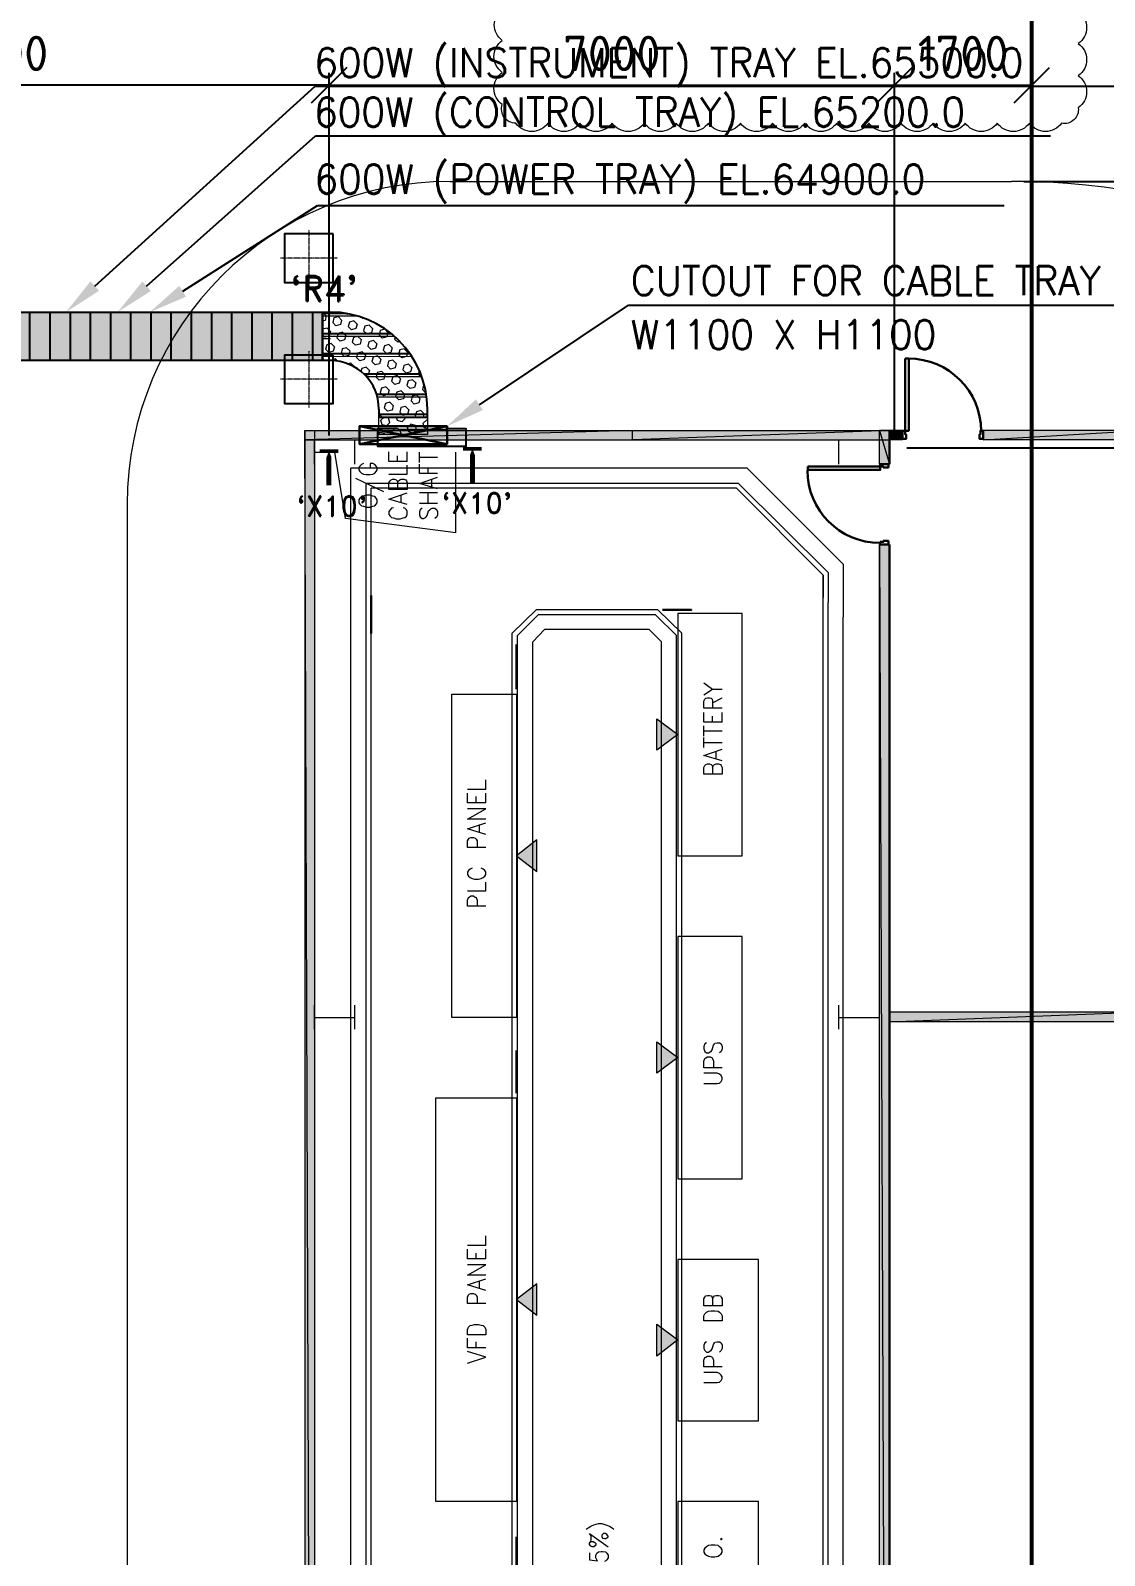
# Model space of a CAD drawing. Header units: inches. Extents: x 8618018 to 8935006, y 2431589 to 2567223.
# Drawn here: x 8711190 to 8724486, y 2495427 to 2514308 of the extents above; entities that cross this region are included whole.
import ezdxf
from ezdxf import colors
from ezdxf.entities.mleader import LeaderData, LeaderLine
from ezdxf.math import Vec2, Vec3

# ---------------------------------------------------------------- set-up
doc = ezdxf.new("R2010")
doc.units = ezdxf.units.IN
doc.header["$MEASUREMENT"] = 0
doc.linetypes.add('CENTER', pattern=[2, 1.25, -0.25, 0.25, -0.25])
doc.layers.get('Defpoints').update_dxf_attribs({"color": 252})
for name, color, linetype in [('a Text far', 252, 'Continuous'), ('CCT', 4, 'Continuous'), ('Civil', 252, 'Continuous'), ('TEXT', 252, 'Continuous')]:
    doc.layers.add(name, color=color, linetype=linetype)
for name, color, linetype, lineweight in [('CL', 252, 'CENTER', 5), ('DIM', 252, 'Continuous', 13), ('ICT', 6, 'Continuous', 13), ('PCT', 2, 'Continuous', 15), ('Rev', 252, 'Continuous', 0)]:
    doc.layers.add(name, color=color, linetype=linetype, lineweight=lineweight)
doc.styles.add('ISOCPEUR', font='isocpeur.ttf')
doc.styles.add('r-30', font='romans.shx')
doc.styles.get("Standard").update_dxf_attribs({"font": 'arial.ttf'})
doc.styles.add('TIT', font='romand.shx')
doc.dimstyles.new('DIM', dxfattribs={"dimscale": 175, "dimtxt": 2.5, "dimasz": 2.5, "dimexe": 0.875, "dimexo": 0.875, "dimgap": 1, "dimtad": 1, "dimdec": 0, "dimzin": 9, "dimdsep": 46, "dimtxsty": 'ISOCPEUR', "dimblk": 'OBLIQUE', "dimcen": 0.09, "dimclrd": 256, "dimclre": 256, "dimclrt": 252, "dimadec": 0, "dimazin": 0, "dimtfac": 1, "dimtdec": 0, "dimtmove": 0, "dimatfit": 3, "dimfxl": 1, "dimtfill": 1, "dimtolj": 1, "dimtzin": 0, "dimarcsym": 0})
pattern_1 = [(360, (-11109238.46, -42288631.46), (2e-14, 250), [])]
pattern_2 = [(270, (-36088316.95, 22335793.58), (250, -2e-15), [])]

# ---------------------------------------------------------------- blocks, each defined once
blk = doc.blocks.new('cct 600 el eq')
at = {"layer": 'CCT'}
h = blk.add_hatch(dxfattribs=at)
h.set_pattern_fill('ANSI31', color=256, scale=2000, angle=-45, style=0)
h.set_pattern_definition([(360, (-28565717.49, -47305442.95), (1e-13, 250), [])])
h.paths.add_polyline_path([(-600, 100), (-600, 0), (0, 0), (0, 100, 0.414214), (-1200, 1300), (-1300, 1300), (-1300, 700), (-1200, 700, -0.414214)])
for p, q in [((-1300, 700), (-1300, 1300)), ((-1300, 1300), (-1200, 1300)), ((-1200, 700), (-1300, 700))]:
    blk.add_line(p, q, dxfattribs=at)
blk.add_lwpolyline([(-600, 100), (-600, 0), (0, 0), (0, 100)], dxfattribs=at)
for radius in [1200, 600]:
    blk.add_arc((-1200, 100), radius, 0, 90, dxfattribs=at)
blk = doc.blocks.new('elb 90')
at = {"layer": 'PCT'}
h = blk.add_hatch(dxfattribs=at)
h.set_pattern_fill('ANSI31', color=256, scale=2000, angle=-45, style=0)
h.set_pattern_definition([(360, (-19844367.1, -44799769.46), (1e-13, 250), [])])
h.paths.add_polyline_path([(100, 600), (0, 600), (0, 0), (100, 0, 0.414214), (1300, 1200), (1300, 1300), (700, 1300), (700, 1200, -0.414214)])
for p, q in [((100, 600), (0, 600)), ((0, 600), (0, 0)), ((0, 0), (100, 0))]:
    blk.add_line(p, q, dxfattribs=at)
blk.add_lwpolyline([(700, 1200), (700, 1300), (1300, 1300), (1300, 1200)], dxfattribs=at)
for radius in [600, 1200]:
    blk.add_arc((100, 1200), radius, 270, 0, dxfattribs=at)
blk = doc.blocks.new('_Oblique')
at = {"color": 0, "linetype": 'ByBlock', "lineweight": -2}
blk.add_line((-0.5, -0.5), (0.5, 0.5), dxfattribs=at)
blk = doc.blocks.new('*D227')
at = {"layer": 'Defpoints', "color": 0, "transparency": 16777216}
for p in [(95505, 42290), (93805, 37800), (95505, 37800)]:
    blk.add_point(p, dxfattribs=at)
at = {"layer": 'DIM', "lineweight": -2, "transparency": 16777216}
for p, q in [((93805, 37953), (93805, 42443)), ((95505, 37953), (95505, 42443)), ((93805, 42290), (95505, 42290))]:
    blk.add_line(p, q, dxfattribs=at)
at = {"layer": 'DIM', "lineweight": -2, "transparency": 16777216, "xscale": 437.5, "yscale": 437.5, "zscale": 437.5, "rotation": 180}
blk.add_blockref('_Oblique', (93805, 42290), dxfattribs=at)
at = {"layer": 'DIM', "lineweight": -2, "transparency": 16777216, "xscale": 437.5, "yscale": 437.5, "zscale": 437.5}
blk.add_blockref('_Oblique', (95505, 42290), dxfattribs=at)
at = {"layer": 'DIM', "color": 252, "transparency": 16777216, "insert": (94655, 42684), "char_height": 437.5, "attachment_point": 5, "style": 'ISOCPEUR', "bg_fill": 3, "box_fill_scale": 1.1, "bg_fill_color": 256, "bg_fill_true_color": 13158600, "bg_fill_transparency": 0}
blk.add_mtext('\\A1;1700', dxfattribs=at)
blk = doc.blocks.new('*D228')
at = {"layer": 'Defpoints', "color": 0, "transparency": 16777216}
for p in [(93805, 37800), (98358, 37800), (93805, 3800)]:
    blk.add_point(p, dxfattribs=at)
at = {"layer": 'DIM', "lineweight": -2, "transparency": 16777216}
for p, q in [((93958, 37800), (98511, 37800)), ((98358, 3800), (98358, 37800)), ((93958, 3800), (98511, 3800))]:
    blk.add_line(p, q, dxfattribs=at)
at = {"layer": 'DIM', "lineweight": -2, "transparency": 16777216, "xscale": 437.5, "yscale": 437.5, "zscale": 437.5}
for p, rotation in [((98358, 37800), 90), ((98358, 3800), 270)]:
    blk.add_blockref('_Oblique', p, dxfattribs=dict(at, rotation=rotation))
at = {"layer": 'DIM', "color": 252, "transparency": 16777216, "insert": (97964, 20800), "char_height": 437.5, "attachment_point": 5, "rotation": 90, "style": 'ISOCPEUR', "bg_fill": 3, "box_fill_scale": 1.1, "bg_fill_color": 256, "bg_fill_true_color": 13158600, "bg_fill_transparency": 0}
blk.add_mtext('\\A1;34000', dxfattribs=at)
blk = doc.blocks.new('*D269')
at = {"layer": 'Defpoints', "color": 0, "transparency": 16777216}
for p in [(95255, 41100), (98358, 41100), (93805, 37800)]:
    blk.add_point(p, dxfattribs=at)
at = {"layer": 'DIM', "lineweight": -2, "transparency": 16777216}
for p, q in [((95408, 41100), (98511, 41100)), ((98358, 37800), (98358, 41100)), ((93958, 37800), (98511, 37800))]:
    blk.add_line(p, q, dxfattribs=at)
at = {"layer": 'DIM', "lineweight": -2, "transparency": 16777216, "xscale": 437.5, "yscale": 437.5, "zscale": 437.5}
for p, rotation in [((98358, 41100), 90), ((98358, 37800), 270)]:
    blk.add_blockref('_Oblique', p, dxfattribs=dict(at, rotation=rotation))
at = {"layer": 'DIM', "color": 252, "transparency": 16777216, "insert": (97964, 39450), "char_height": 437.5, "attachment_point": 5, "rotation": 90, "style": 'ISOCPEUR', "bg_fill": 3, "box_fill_scale": 1.1, "bg_fill_color": 256, "bg_fill_true_color": 13158600, "bg_fill_transparency": 0}
blk.add_mtext('\\A1;3300', dxfattribs=at)
blk = doc.blocks.new('*D229')
at = {"layer": 'Defpoints', "color": 0, "transparency": 16777216}
for p in [(93805, 42290), (86805, 37800), (93805, 37800)]:
    blk.add_point(p, dxfattribs=at)
at = {"layer": 'DIM', "lineweight": -2, "transparency": 16777216}
for p, q in [((86805, 37953), (86805, 42443)), ((93805, 37953), (93805, 42443)), ((86805, 42290), (93805, 42290))]:
    blk.add_line(p, q, dxfattribs=at)
at = {"layer": 'DIM', "lineweight": -2, "transparency": 16777216, "xscale": 437.5, "yscale": 437.5, "zscale": 437.5, "rotation": 180}
blk.add_blockref('_Oblique', (86805, 42290), dxfattribs=at)
at = {"layer": 'DIM', "lineweight": -2, "transparency": 16777216, "xscale": 437.5, "yscale": 437.5, "zscale": 437.5}
blk.add_blockref('_Oblique', (93805, 42290), dxfattribs=at)
at = {"layer": 'DIM', "color": 252, "transparency": 16777216, "insert": (90305, 42684), "char_height": 437.5, "attachment_point": 5, "style": 'ISOCPEUR', "bg_fill": 3, "box_fill_scale": 1.1, "bg_fill_color": 256, "bg_fill_true_color": 13158600, "bg_fill_transparency": 0}
blk.add_mtext('\\A1;7000', dxfattribs=at)
blk = doc.blocks.new('A$Cdbfdfbd1')
at = {"layer": 'Civil'}
blk.add_lwpolyline([(-300, 300), (300, 300), (300, -300), (-300, -300)], close=True, dxfattribs=at)
at = {"layer": 'CL', "ltscale": 0.25}
for p, q in [((0, 350), (0, -350)), ((-350, 0), (350, 0))]:
    blk.add_line(p, q, dxfattribs=at)
blk = doc.blocks.new('*D271')
at = {"layer": 'Defpoints', "color": 0, "transparency": 16777216}
for p in [(96025, 45100), (98358, 45100), (95255, 41100)]:
    blk.add_point(p, dxfattribs=at)
at = {"layer": 'DIM', "lineweight": -2, "transparency": 16777216}
for p, q in [((96178, 45100), (98511, 45100)), ((98358, 41100), (98358, 45100)), ((95408, 41100), (98511, 41100))]:
    blk.add_line(p, q, dxfattribs=at)
at = {"layer": 'DIM', "lineweight": -2, "transparency": 16777216, "xscale": 437.5, "yscale": 437.5, "zscale": 437.5}
for p, rotation in [((98358, 45100), 90), ((98358, 41100), 270)]:
    blk.add_blockref('_Oblique', p, dxfattribs=dict(at, rotation=rotation))
at = {"layer": 'DIM', "color": 252, "transparency": 16777216, "insert": (97964, 43100), "char_height": 437.5, "attachment_point": 5, "rotation": 90, "style": 'ISOCPEUR', "bg_fill": 3, "box_fill_scale": 1.1, "bg_fill_color": 256, "bg_fill_true_color": 13158600, "bg_fill_transparency": 0}
blk.add_mtext('\\A1;4000', dxfattribs=at)
blk = doc.blocks.new('*D281')
at = {"layer": 'Defpoints', "color": 0, "transparency": 16777216}
for p in [(78705, 42290), (78705, 40450), (86805, 37800)]:
    blk.add_point(p, dxfattribs=at)
at = {"layer": 'DIM', "lineweight": -2, "transparency": 16777216}
for p, q in [((78705, 40603), (78705, 42443)), ((86805, 37953), (86805, 42443)), ((86805, 42290), (78705, 42290))]:
    blk.add_line(p, q, dxfattribs=at)
at = {"layer": 'DIM', "lineweight": -2, "transparency": 16777216, "xscale": 437.5, "yscale": 437.5, "zscale": 437.5, "rotation": 180}
blk.add_blockref('_Oblique', (78705, 42290), dxfattribs=at)
at = {"layer": 'DIM', "lineweight": -2, "transparency": 16777216, "xscale": 437.5, "yscale": 437.5, "zscale": 437.5}
blk.add_blockref('_Oblique', (86805, 42290), dxfattribs=at)
at = {"layer": 'DIM', "color": 252, "transparency": 16777216, "insert": (82755, 42684), "char_height": 437.5, "attachment_point": 5, "style": 'ISOCPEUR', "bg_fill": 3, "box_fill_scale": 1.1, "bg_fill_color": 256, "bg_fill_true_color": 13158600, "bg_fill_transparency": 0}
blk.add_mtext('\\A1;8100', dxfattribs=at)
blk = doc.blocks.new('mcc room')
h = blk.add_hatch(color=252)
h.paths.add_polyline_path([(-3616, 1355), (-3495, 1355), (-3616, 35872)])
h.paths.add_polyline_path([(-3495, 1355), (-3616, 35872), (-3495, 35872)])
h = blk.add_hatch(color=252)
h.paths.add_polyline_path([(3621, 35754), (3621, 35872), (440, 35754)])
h.paths.add_polyline_path([(3621, 35872), (440, 35754), (440, 35872)])
h.paths.add_polyline_path([(440, 35754), (440, 35872), (-3616, 35754)])
h.paths.add_polyline_path([(440, 35872), (-3616, 35754), (-3616, 35872)])
h = blk.add_hatch(color=252)
h.paths.add_polyline_path([(3621, 35872), (3500, 35872), (3621, 35455)])
h.paths.add_polyline_path([(3500, 35872), (3621, 35455), (3500, 35455)])
h = blk.add_hatch(color=252)
h.paths.add_polyline_path([(3614, 35872), (3614, 35754), (3784, 35872)])
h.paths.add_polyline_path([(3614, 35754), (3784, 35872), (3784, 35754)])
h = blk.add_hatch(color=252)
h.paths.add_polyline_path([(3614, 28669), (3614, 28549), (6686, 28669)])
h.paths.add_polyline_path([(3614, 28549), (6686, 28669), (6807, 28549)])
h.paths.add_polyline_path([(6686, 28669), (6807, 28549), (6686, 35872)])
h.paths.add_polyline_path([(6807, 28549), (6686, 35872), (6807, 35872)])
h = blk.add_hatch(color=252)
h.paths.add_polyline_path([(4782, 35872), (4782, 35754), (6743, 35872)])
h.paths.add_polyline_path([(4782, 35754), (6743, 35872), (6743, 35754)])
h = blk.add_hatch(color=252)
h.paths.add_polyline_path([(3621, 34460), (3500, 34460), (3621, 2750)])
h.paths.add_polyline_path([(3500, 34460), (3621, 2750), (3500, 2750)])
for points in [[(1002, 32107), (743, 31912), (743, 32301)], [(-997, 30606), (-745, 30409), (-745, 30801)], [(1002, 28108), (743, 27913), (743, 28302)], [(-997, 25111), (-745, 24917), (-745, 25306)], [(1002, 24614), (743, 24412), (743, 24808)]]:
    blk.add_hatch(color=252).paths.add_polyline_path(points)
at = {"color": 252, "linetype": 'Continuous', "lineweight": 30}
for points in [[(3816, 35867), (3816, 36761), (3816, 36761)], [(3816, 35867), (3860, 35867), (3860, 36761), (3816, 36761)], [(-1854, 35924), (-2941, 35702), (-2941, 35924), (-1854, 35924), (-1854, 35702), (-2941, 35702)], [(-2941, 35924), (-1854, 35702), (-1854, 35702)], [(3621, 35455), (3621, 35815), (3621, 35815)], [(3508, 35426), (2611, 35426), (2611, 35426)], [(3508, 35426), (3508, 35382), (2611, 35382), (2611, 35426)], [(3621, 2750), (3621, 34460), (3621, 34460)], [(-2795, 33356), (-2795, 33829), (-2795, 33829)], [(814, 33652), (1172, 33652), (1172, 33652)], [(-997, 32669), (-997, 33223), (-997, 33223)], [(-997, 27667), (-997, 28196), (-997, 28196)], [(-997, 21674), (-997, 22172), (-997, 22172)]]:
    blk.add_lwpolyline(points, dxfattribs=at)
at = {"color": 252, "linetype": 'Continuous', "lineweight": -2}
for points in [[(-3616, 1355), (-3495, 1355), (-3616, 35872)], [(-3495, 1355), (-3616, 35872), (-3495, 35872)], [(440, 35754), (440, 35872), (-3616, 35754)], [(440, 35872), (-3616, 35754), (-3616, 35872)], [(3621, 35754), (3621, 35872), (440, 35754)], [(3621, 35872), (440, 35754), (440, 35872)], [(3621, 35872), (3500, 35872), (3621, 35455)], [(3500, 35872), (3621, 35455), (3500, 35455)], [(3614, 35872), (3614, 35754), (3784, 35872)], [(3614, 35754), (3784, 35872), (3784, 35754)], [(4782, 35872), (4782, 35754), (6743, 35872)], [(4782, 35754), (6743, 35872), (6743, 35754)], [(3621, 34460), (3500, 34460), (3621, 2750)], [(3500, 34460), (3621, 2750), (3500, 2750)], [(1002, 32107), (743, 31912), (743, 32301)], [(-997, 30606), (-745, 30409), (-745, 30801)], [(3614, 28669), (3614, 28549), (6686, 28669)], [(3614, 28549), (6686, 28669), (6807, 28549)], [(1002, 28108), (743, 27913), (743, 28302)], [(-997, 25111), (-745, 24917), (-745, 25306)], [(1002, 24614), (743, 24412), (743, 24808)]]:
    blk.add_lwpolyline(points, close=True, dxfattribs=at)
at = {"color": 252, "linetype": 'Continuous', "lineweight": 20}
for points in [[(-3495, 35455), (-3495, 35754), (-3495, 35754)], [(-2998, 35455), (-2998, 35754), (-2998, 35754)], [(2995, 35455), (2995, 35754), (2995, 35754)], [(3500, 35455), (3500, 35754), (3500, 35754)], [(-3495, 35601), (-3244, 35601)], [(-2347, 35487), (-2574, 35487), (-2574, 35608)], [(-2468, 35487), (-2468, 35556), (-2468, 35556)], [(-2347, 35487), (-2347, 35608), (-2347, 35608)], [(-2197, 35475), (-2197, 35601), (-2197, 35601)], [(-2197, 35539), (-1975, 35539), (-1975, 35539)], [(-2889, 35463), (-2914, 35451), (-2933, 35431), (-2946, 35414), (-2946, 35382), (-2933, 35362), (-2914, 35342), (-2889, 35330), (-2857, 35325), (-2808, 35325), (-2776, 35330), (-2751, 35342), (-2731, 35362), (-2719, 35382), (-2719, 35414), (-2731, 35431), (-2751, 35451), (-2776, 35463), (-2808, 35463), (-2808, 35414)], [(-2574, 35330), (-2347, 35330), (-2347, 35443)], [(-1975, 35337), (-2197, 35337), (-2197, 35455)], [(-2088, 35337), (-2088, 35414), (-2088, 35414)], [(-2990, 35280), (-2643, 35115), (-2643, 35115)], [(-2468, 35224), (-2455, 35248), (-2441, 35261), (-2423, 35268), (-2391, 35268), (-2367, 35261), (-2359, 35248), (-2347, 35224), (-2347, 35140), (-2574, 35140), (-2574, 35224), (-2561, 35248), (-2549, 35261), (-2529, 35268), (-2505, 35268), (-2485, 35261), (-2473, 35248), (-2468, 35224), (-2468, 35140)], [(-1975, 35147), (-2197, 35216), (-1975, 35293)], [(-2044, 35172), (-2044, 35268), (-2044, 35268)], [(-2347, 34953), (-2574, 35022), (-2347, 35098)], [(-2423, 34977), (-2423, 35071), (-2423, 35071)], [(-2197, 35103), (-1975, 35103), (-1975, 35103)], [(-2197, 34970), (-1975, 34970), (-1975, 34970)], [(-2088, 34970), (-2088, 35103), (-2088, 35103)], [(-2517, 34913), (-2542, 34908), (-2561, 34889), (-2574, 34869), (-2574, 34832), (-2561, 34812), (-2542, 34795), (-2517, 34788), (-2485, 34775), (-2436, 34775), (-2399, 34788), (-2379, 34795), (-2359, 34812), (-2347, 34832), (-2347, 34869), (-2359, 34889), (-2379, 34908), (-2399, 34913)], [(-2165, 34908), (-2189, 34889), (-2197, 34864), (-2197, 34825), (-2189, 34800), (-2165, 34783), (-2145, 34783), (-2120, 34795), (-2113, 34800), (-2101, 34820), (-2083, 34876), (-2069, 34889), (-2056, 34901), (-2039, 34908), (-2007, 34908), (-1982, 34889), (-1975, 34864), (-1975, 34825), (-1982, 34800), (-2007, 34783)], [(1324, 32745), (1430, 32669), (1430, 32669)], [(1324, 32600), (1430, 32669), (1551, 32669)], [(1551, 32434), (1324, 32434), (1324, 32518), (1337, 32543), (1349, 32555), (1369, 32560), (1393, 32560), (1413, 32555), (1425, 32543), (1430, 32518), (1430, 32434)], [(1430, 32499), (1551, 32560), (1551, 32560)], [(1551, 32260), (1324, 32260), (1324, 32378)], [(1430, 32260), (1430, 32333), (1430, 32333)], [(1551, 32260), (1551, 32378), (1551, 32378)], [(1324, 32087), (1324, 32215), (1324, 32215)], [(1324, 32151), (1551, 32151), (1551, 32151)], [(1324, 31944), (1324, 32070), (1324, 32070)], [(1324, 32006), (1551, 32006), (1551, 32006)], [(1551, 31779), (1324, 31848), (1551, 31924)], [(1430, 31698), (1445, 31722), (1457, 31735), (1475, 31742), (1507, 31742), (1531, 31735), (1539, 31722), (1551, 31698), (1551, 31614), (1324, 31614), (1324, 31698), (1337, 31722), (1349, 31735), (1369, 31742), (1393, 31742), (1413, 31735), (1425, 31722), (1430, 31698), (1430, 31614)], [(1475, 31804), (1475, 31900), (1475, 31900)], [(-1603, 31432), (-1376, 31432), (-1376, 31545)], [(-1376, 31262), (-1603, 31262), (-1603, 31382)], [(-1376, 31262), (-1376, 31382), (-1376, 31382)], [(-1376, 31060), (-1603, 31060), (-1376, 31185), (-1603, 31185)], [(-1494, 31262), (-1494, 31338), (-1494, 31338)], [(-1376, 30870), (-1603, 30941), (-1376, 31015)], [(-1453, 30897), (-1453, 30991), (-1453, 30991)], [(-1376, 30707), (-1603, 30707), (-1603, 30789), (-1591, 30813), (-1583, 30825), (-1559, 30833), (-1526, 30833), (-1509, 30825), (-1494, 30813), (-1482, 30789), (-1482, 30707)], [(-1546, 30453), (-1571, 30441), (-1591, 30424), (-1603, 30404), (-1603, 30372), (-1591, 30352), (-1571, 30335), (-1546, 30323), (-1514, 30315), (-1465, 30315), (-1433, 30323), (-1408, 30335), (-1389, 30352), (-1376, 30372), (-1376, 30404), (-1389, 30424), (-1408, 30441), (-1433, 30453)], [(-1603, 30170), (-1376, 30170), (-1376, 30278)], [(-1376, 29980), (-1603, 29980), (-1603, 30057), (-1591, 30089), (-1583, 30094), (-1559, 30108), (-1526, 30108), (-1509, 30094), (-1494, 30089), (-1482, 30057), (-1482, 29980)], [(-3495, 28460), (-3495, 28758), (-3495, 28758)], [(-2998, 28460), (-2998, 28758), (-2998, 28758)], [(2995, 28460), (2995, 28758), (2995, 28758)], [(3500, 28460), (3500, 28758), (3500, 28758)], [(-3495, 28605), (-2998, 28605), (-2998, 28605)], [(2995, 28605), (3500, 28605), (3500, 28605)], [(1356, 28290), (1337, 28278), (1324, 28246), (1324, 28216), (1337, 28184), (1356, 28164), (1381, 28164), (1401, 28177), (1413, 28184), (1425, 28201), (1445, 28260), (1457, 28278), (1462, 28285), (1487, 28290), (1519, 28290), (1539, 28278), (1551, 28246), (1551, 28216), (1539, 28184), (1519, 28164)], [(1551, 27982), (1324, 27982), (1324, 28063), (1337, 28095), (1349, 28103), (1369, 28115), (1401, 28115), (1425, 28103), (1430, 28095), (1445, 28063), (1445, 27982)], [(1324, 27787), (1487, 27787), (1519, 27792), (1539, 27812), (1551, 27837), (1551, 27856), (1539, 27886), (1519, 27901), (1487, 27913), (1324, 27913)], [(-1603, 25786), (-1376, 25786), (-1376, 25900)], [(-1376, 25616), (-1603, 25616), (-1603, 25737)], [(-1494, 25616), (-1494, 25685), (-1494, 25685)], [(-1376, 25616), (-1376, 25737), (-1376, 25737)], [(-1376, 25414), (-1603, 25414), (-1376, 25540), (-1603, 25540)], [(-1376, 25225), (-1603, 25294), (-1376, 25370)], [(-1453, 25249), (-1453, 25345), (-1453, 25345)], [(-1376, 25062), (-1603, 25062), (-1603, 25143), (-1591, 25168), (-1583, 25180), (-1559, 25188), (-1526, 25188), (-1509, 25180), (-1494, 25168), (-1482, 25143), (-1482, 25062)], [(1430, 25119), (1445, 25143), (1457, 25156), (1475, 25163), (1507, 25163), (1531, 25156), (1539, 25143), (1551, 25119), (1551, 25035), (1324, 25035), (1324, 25119), (1337, 25143), (1349, 25156), (1369, 25163), (1393, 25163), (1413, 25156), (1425, 25143), (1430, 25119), (1430, 25035)], [(-1376, 24513), (-1603, 24513), (-1603, 24633)], [(-1494, 24513), (-1494, 24589), (-1494, 24589)], [(1356, 24589), (1337, 24574), (1324, 24545), (1324, 24505), (1337, 24480), (1356, 24461), (1381, 24461), (1401, 24476), (1413, 24480), (1425, 24500), (1445, 24557), (1457, 24574), (1462, 24582), (1487, 24589), (1519, 24589), (1539, 24574), (1551, 24545), (1551, 24505), (1539, 24480), (1519, 24461)], [(-1603, 24323), (-1376, 24399), (-1603, 24468)], [(1551, 24278), (1324, 24278), (1324, 24360), (1337, 24392), (1349, 24399), (1369, 24412), (1401, 24412), (1425, 24399), (1430, 24392), (1445, 24360), (1445, 24278)], [(1324, 24084), (1487, 24084), (1519, 24089), (1539, 24108), (1551, 24133), (1551, 24153), (1539, 24177), (1519, 24197), (1487, 24209), (1324, 24209)], [(-132, 22268), (-107, 22285), (-75, 22305), (-38, 22324), (18, 22337), (63, 22337), (112, 22324), (156, 22305), (189, 22285), (208, 22268)], [(-90, 22095), (-70, 22115), (-46, 22115), (-26, 22103), (-14, 22090), (-14, 22071), (-38, 22051), (-58, 22051), (-75, 22058), (-90, 22078), (-90, 22095), (-75, 22115), (-70, 22140), (-70, 22172), (-75, 22196), (-90, 22216), (139, 22051)], [(-90, 21977), (-90, 21888), (6, 21876), (-1, 21888), (-14, 21913), (-14, 21945), (-1, 21970), (18, 21989), (51, 21994), (68, 21994), (107, 21989), (124, 21970), (139, 21945), (139, 21913), (124, 21888), (112, 21876), (95, 21869)]]:
    blk.add_lwpolyline(points, dxfattribs=at)
at = {"color": 252, "linetype": 'Continuous', "lineweight": 30}
for points in [[(3784, 35867), (3816, 35867), (3816, 35823), (3828, 35823), (3828, 35766), (3784, 35766)], [(4782, 35867), (4749, 35867), (4749, 35823), (4737, 35823), (4737, 35766), (4782, 35766)], [(3508, 35455), (3508, 35426), (3545, 35426), (3545, 35414), (3609, 35414), (3609, 35455)], [(3508, 34460), (3508, 34492), (3545, 34492), (3545, 34504), (3609, 34504), (3609, 34460)]]:
    blk.add_lwpolyline(points, close=True, dxfattribs=at)
at = {"color": 252, "linetype": 'Continuous', "lineweight": 5}
blk.add_lwpolyline([(-3256, 35601), (-3244, 35601)], dxfattribs=at)
at = {"color": 252, "linetype": 'Continuous', "lineweight": 15}
for points in [[(-1748, 34605), (-3111, 34783), (-3244, 35601)], [(-1748, 34605), (-1748, 35601), (-1748, 35601)]]:
    blk.add_lwpolyline(points, dxfattribs=at)
at = {"color": 252, "linetype": 'Continuous', "lineweight": 20}
for points in [[(-2998, 35601), (-2998, 35601)], [(-2946, 34977), (-2933, 34958), (-2914, 34940), (-2889, 34933), (-2857, 34921), (-2808, 34921), (-2776, 34933), (-2751, 34940), (-2731, 34958), (-2719, 34977), (-2719, 35014), (-2731, 35034), (-2751, 35054), (-2776, 35059), (-2808, 35071), (-2857, 35071), (-2889, 35059), (-2914, 35054), (-2933, 35034), (-2946, 35014)], [(1798, 30606), (1798, 33607), (1002, 33607), (1002, 30606)], [(-1798, 28605), (-1798, 32605), (-997, 32605), (-997, 28605)], [(1798, 26607), (1798, 29608), (1002, 29608), (1002, 26607)], [(-1995, 22613), (-1995, 27610), (-997, 27610), (-997, 22613)], [(2000, 23611), (2000, 25609), (1002, 25609), (1002, 23611)], [(1551, 24848), (1324, 24848), (1324, 24909), (1337, 24934), (1356, 24954), (1381, 24966), (1413, 24973), (1462, 24973), (1502, 24966), (1519, 24954), (1539, 24934), (1551, 24909)], [(-1376, 24675), (-1603, 24675), (-1603, 24739), (-1591, 24771), (-1571, 24791), (-1546, 24796), (-1514, 24803), (-1465, 24803), (-1433, 24796), (-1408, 24791), (-1389, 24771), (-1376, 24739)], [(2000, 18614), (2000, 22613), (1002, 22613), (1002, 18614)], [(63, 22179), (68, 22159), (95, 22152), (112, 22152), (139, 22172), (139, 22184), (124, 22204), (107, 22216), (83, 22216), (63, 22196)], [(1531, 22147), (1539, 22135), (1551, 22147), (1539, 22152)], [(1324, 21982), (1337, 21965), (1356, 21945), (1381, 21933), (1413, 21925), (1462, 21925), (1502, 21933), (1519, 21945), (1539, 21965), (1551, 21982), (1551, 22014), (1539, 22034), (1519, 22051), (1502, 22066), (1462, 22071), (1413, 22071), (1381, 22066), (1356, 22051), (1337, 22034), (1324, 22014)]]:
    blk.add_lwpolyline(points, close=True, dxfattribs=at)
at = {"color": 252, "linetype": 'Continuous', "lineweight": -2}
for points in [[(-3047, 3671), (-3047, 35406), (-3047, 35406)], [(1859, 35406), (-3047, 35406), (-3047, 35406)], [(3047, 34214), (1859, 35406), (1859, 35406)], [(-2857, 3487), (-2857, 35216), (-2857, 35216)], [(1753, 35216), (-2857, 35216), (-2857, 35216)], [(-2795, 3425), (-2795, 35155), (-2795, 35155)], [(1729, 35155), (-2795, 35155), (-2795, 35155)], [(2800, 34080), (1729, 35155), (1729, 35155)], [(2864, 34113), (1753, 35216), (1753, 35216)], [(3047, 34214), (3047, 33558), (3047, 33558)], [(2800, 3142), (2800, 34080), (2800, 34080)], [(2800, 34080), (2800, 33805), (2800, 33805)], [(2864, 34113), (2864, 33740), (2864, 33740)], [(-1048, 33363), (-750, 33652), (-750, 33652)], [(755, 33652), (-750, 33652), (-750, 33652)], [(1053, 33363), (755, 33652), (755, 33652)], [(2864, 3487), (2864, 33740), (2864, 33740)], [(-984, 33331), (-726, 33590), (-726, 33590)], [(726, 33590), (-726, 33590), (-726, 33590)], [(984, 33331), (726, 33590), (726, 33590)], [(3047, 3671), (3047, 33558), (3047, 33558)], [(-1048, 13013), (-1048, 33363), (-1048, 33363)], [(-984, 13037), (-984, 33331), (-984, 33331)], [(649, 33405), (-649, 33405), (-795, 33255)], [(-795, 13114), (-795, 33255), (-795, 33255)], [(800, 33255), (649, 33405), (649, 33405)], [(800, 13114), (800, 33255), (800, 33255)], [(984, 13037), (984, 33331), (984, 33331)], [(1053, 13013), (1053, 33363), (1053, 33363)]]:
    blk.add_lwpolyline(points, dxfattribs=at)
at = {"color": 252, "linetype": 'Continuous', "lineweight": 15}
for points in [[(1002, 32107), (743, 31912), (743, 32301)], [(-997, 30606), (-745, 30409), (-745, 30801)], [(1002, 28108), (743, 27913), (743, 28302)], [(-997, 25111), (-745, 24917), (-745, 25306)], [(1002, 24614), (743, 24412), (743, 24808)]]:
    blk.add_lwpolyline(points, close=True, dxfattribs=at)
at = {"color": 252, "linetype": 'Continuous', "lineweight": 30}
for points in [[(4757, 35864), (4757, 36360), (4353, 36761), (3857, 36761)], [(2606, 35377), (2606, 34881), (3007, 34480), (3503, 34480)]]:
    blk.add_open_spline(points, degree=3, dxfattribs=at)
blk = doc.blocks.new('ict 600 el eq')
at = {"layer": 'ICT'}
h = blk.add_hatch(dxfattribs=at)
h.set_pattern_fill('HEX', color=256, scale=18, angle=-45, style=0)
h.set_pattern_definition([(315, (-2511371.01, 8491853.22), (69.9941694, 69.9941694), [57.15, -114.3]), (75, (-2511371.01, 8491853.22), (-95.6138135, 25.6196441), [57.15, -114.3]), (15, (-2511330.6, 8491812.8), (-25.6196441, 95.6138135), [57.15, -114.3])])
h.paths.add_polyline_path([(-100, 600), (0, 600), (0, 0), (-100, 0, -0.414214), (-1300, 1200), (-1300, 1300), (-700, 1300), (-700, 1200, 0.414214)])
for p, q in [((-100, 600), (0, 600)), ((0, 600), (0, 0)), ((0, 0), (-100, 0))]:
    blk.add_line(p, q, dxfattribs=at)
for points in [[(-700, 1300), (-700, 1300), (-1300, 1300), (-1300, 1300)], [(-700, 1200), (-700, 1300), (-1300, 1300), (-1300, 1200)]]:
    blk.add_lwpolyline(points, dxfattribs=at)
for radius in [1200, 600]:
    blk.add_arc((-100, 1200), radius, 180, 270, dxfattribs=at)
blk = doc.blocks.new('GA CRM')
at = {"layer": 'DIM'}
for p, q in [((88305, 41100.2), (95255, 41100.2)), ((84305, 37100.2), (84305, 2560))]:
    blk.add_line(p, q, dxfattribs=at)
for centre, radius, start, end in [((88305, 37100.2), 4000, 90, 180), ((95255, 32100.2), 9000, 360, 90)]:
    blk.add_arc(centre, radius, start, end, dxfattribs=at)
dim = blk.add_linear_dim(base=(95505, 42289.8), p1=(93805, 37800), p2=(95505, 37800), dimstyle='DIM', override={"dimtmove": 1}, dxfattribs=at)
dim.commit()
dim.dimension.update_dxf_attribs({"geometry": '*D227', "text_midpoint": (94655, 42683.6)})
dim = blk.add_linear_dim(base=(98357.7, 37800), p1=(93805, 3800), p2=(93805, 37800), angle=90, dimstyle='DIM', dxfattribs=at)
dim.commit()
dim.dimension.update_dxf_attribs({"geometry": '*D228', "text_midpoint": (97964, 20800)})
dim = blk.add_linear_dim(base=(98357.7, 41100.2), p1=(93805, 37800), p2=(95255, 41100.2), angle=90, dimstyle='DIM', dxfattribs=at)
dim.commit()
dim.dimension.update_dxf_attribs({"geometry": '*D269', "text_midpoint": (97964, 39450.1)})
dim = blk.add_linear_dim(base=(93805, 42289.8), p1=(86805, 37800), p2=(93805, 37800), dimstyle='DIM', override={"dimtmove": 1}, dxfattribs=at)
dim.commit()
dim.dimension.update_dxf_attribs({"geometry": '*D229', "text_midpoint": (90305, 42683.6)})
at = {"const_width": 50}
blk.add_lwpolyline([(0, 0), (0, 54685), (95505, 54685), (95505, 0), (0, 0)], dxfattribs=at)
at = {"layer": 'Rev', "xscale": -1}
for p in [(86555, 40149.5), (86555, 38649.5)]:
    blk.add_blockref('A$Cdbfdfbd1', p, dxfattribs=at)
at = {"layer": 'DIM'}
dim = blk.add_linear_dim(base=(98357.7, 45100.2), p1=(95255, 41100.2), p2=(96025.1, 45100.2), angle=90, dimstyle='DIM', override={"dimarcsym": 1}, dxfattribs=at)
dim.commit()
dim.dimension.update_dxf_attribs({"geometry": '*D271', "text_midpoint": (97964, 43100.2)})
dim = blk.add_linear_dim(base=(78705, 42289.8), p1=(86805, 37800), p2=(78705, 40449.5), dimstyle='DIM', override={"dimarcsym": 1}, dxfattribs=at)
dim.commit()
dim.dimension.update_dxf_attribs({"geometry": '*D281', "text_midpoint": (82755, 42683.6)})
at = {"layer": 'Rev'}
blk.add_lwpolyline([(96080.4, 43202.9, -0.5205671), (96080.4, 42805.5, -0.5205671), (96080.4, 42408.1, -0.5205671), (96080.4, 42010.6, -0.5205671), (95873.1, 41820.6, -0.5205671), (95475.6, 41820.6, -0.5205671), (95078.2, 41820.6, -0.5205671), (94680.8, 41820.6, -0.5205671), (94283.4, 41820.6, -0.5205671), (93886, 41820.6, -0.5205671), (93488.5, 41820.6, -0.5205671), (93091.1, 41820.6, -0.5205671), (92693.7, 41820.6, -0.5205671), (92296.3, 41820.6, -0.5205671), (91898.8, 41820.6, -0.5205671), (91501.4, 41820.6, -0.5205671), (91104, 41820.6, -0.5205671), (90706.6, 41820.6, -0.5205671), (90309.1, 41820.6, -0.5205671), (89911.7, 41820.6, -0.5205671), (89514.3, 41820.6, -0.5205671), (89116.9, 41820.6, -0.5205671), (88949.7, 42050.8, -0.5205671), (88949.7, 42448.2, -0.5205671), (88949.7, 42845.7, -0.5205671), (88949.7, 43225.8, -0.5205671)], format="xyb", dxfattribs=at)

msp = doc.modelspace()

# ---------------------------------------------------------------- block references
at = {"color": 252}
msp.add_blockref('GA CRM', (8628081, 2471340), dxfattribs=at)

# ---------------------------------------------------------------- next in the draw order: hatches: boundary and pattern name
at = {"layer": 'CCT'}
h = msp.add_hatch(dxfattribs=at)
h.set_pattern_fill('ANSI31', color=256, scale=2000, angle=225, style=0)
h.set_pattern_definition(pattern_2)
h.paths.add_polyline_path([(8706403.6, 2510821.5), (8706403.6, 2510221.5), (8714802.9, 2510221.5), (8714802.9, 2510821.5)])
h = msp.add_hatch(dxfattribs=at)
h.set_pattern_fill('ANSI31', color=256, scale=2000, angle=315, style=0)
h.set_pattern_definition(pattern_1)
h.paths.add_polyline_path([(8716333.5, 2509593), (8715733.5, 2509593), (8715733.5, 2509158.1), (8716333.5, 2509158.1)])
at = {"layer": 'ICT'}
h = msp.add_hatch(dxfattribs=at)
h.set_pattern_fill('HEX', color=256, scale=18, angle=45, style=0)
h.set_pattern_definition([(45, (213560.39, -2139.5), (-69.9941694, 69.9941694), [57.15, -114.3]), (165, (213560.39, -2139.5), (-25.6196441, -95.6138135), [57.15, -114.3]), (105, (213600.81, -2099.09), (-95.6138135, -25.6196441), [57.15, -114.3])])
h.paths.add_polyline_path([(8706403.6, 2510821.5), (8706403.6, 2510221.5), (8714802.9, 2510221.5), (8714802.9, 2510821.5)])
h = msp.add_hatch(dxfattribs=at)
h.set_pattern_fill('HEX', color=256, scale=18, angle=45, style=0)
h.set_pattern_definition([(45, (214444.39, -100.06), (-69.9941694, 69.9941694), [57.15, -114.3]), (165, (214444.39, -100.06), (-25.6196441, -95.6138135), [57.15, -114.3]), (105, (214484.81, -59.65), (-95.6138135, -25.6196441), [57.15, -114.3])])
h.paths.add_polyline_path([(8716102.9, 2509521.4), (8715502.9, 2509521.4), (8715502.9, 2509304.2), (8716102.9, 2509304.2)])
at = {"layer": 'PCT'}
h = msp.add_hatch(dxfattribs=at)
h.set_pattern_fill('ANSI31', color=256, scale=2000, angle=225, style=0)
h.set_pattern_definition(pattern_2)
h.paths.add_polyline_path([(8706403.6, 2510821.5), (8706403.6, 2510221.5), (8714802.9, 2510221.5), (8714802.9, 2510821.5)])
h = msp.add_hatch(dxfattribs=at)
h.set_pattern_fill('ANSI31', color=256, scale=2000, angle=315, style=0)
h.set_pattern_definition(pattern_1)
h.paths.add_polyline_path([(8716333.5, 2509593), (8715733.5, 2509593), (8715733.5, 2509158.1), (8716333.5, 2509158.1)])

# ---------------------------------------------------------------- next in the draw order: linework, layer by layer
at = {"layer": 'a Text far', "color": 3}
for points in [[(8714885, 2509100.9, 0, 205.1, 0), (8714885, 2508847.5, 61.5, 61.5, 0), (8714885, 2508678.5, 61.5, 61.5, 0)], [(8716660.7, 2509128.4, 0, 205.1, 0), (8716660.7, 2508875, 61.5, 61.5, 0), (8716660.7, 2508706, 61.5, 61.5, 0)]]:
    msp.add_lwpolyline(points, format="xyseb", dxfattribs=at)
at = {"layer": 'a Text far', "color": 3, "const_width": 46.7}
for points in [[(8714768.4, 2509100.9), (8715001.7, 2509100.9)], [(8716777.4, 2509128.4), (8716544, 2509128.4)]]:
    msp.add_lwpolyline(points, dxfattribs=at)
at = {"layer": 'CCT'}
msp.add_lwpolyline([(8714802.9, 2510221.5), (8706403.6, 2510221.5), (8706403.6, 2510821.5), (8714802.9, 2510821.5)], close=True, dxfattribs=at)
at = {"layer": 'CCT', "elevation": 65211.3}
msp.add_lwpolyline([(8716333.5, 2509379.9), (8716578.4, 2509379.9), (8716578.4, 2509158.1), (8715491.8, 2509158.1), (8715491.8, 2509379.9), (8715733.5, 2509379.9)], dxfattribs=at)
at = {"layer": 'ICT'}
msp.add_line((8714902.9, 2510488.5), (8714802.9, 2510488.5), dxfattribs=at)
for points in [[(8714802.9, 2510221.5), (8706403.6, 2510221.5), (8706403.6, 2510821.5), (8714802.9, 2510821.5)], [(8716102.9, 2509521.4), (8716102.9, 2509304.2), (8715502.9, 2509304.2), (8715502.9, 2509521.4)]]:
    msp.add_lwpolyline(points, close=True, dxfattribs=at)
at = {"layer": 'PCT'}
msp.add_lwpolyline([(8714802.9, 2510221.5), (8706403.6, 2510221.5), (8706403.6, 2510821.5), (8714802.9, 2510821.5)], close=True, dxfattribs=at)
at = {"layer": 'PCT', "elevation": 65211.3}
msp.add_lwpolyline([(8716333.5, 2509379.9), (8716578.4, 2509379.9), (8716578.4, 2509158.1), (8715491.8, 2509158.1), (8715491.8, 2509379.9), (8715733.5, 2509379.9)], dxfattribs=at)

# ---------------------------------------------------------------- next in the draw order: block references
at = {"layer": 'ICT', "color": 2, "rotation": 180}
msp.add_blockref('ict 600 el eq', (8714802.9, 2510821.5), dxfattribs=at)
at = {"layer": 'ICT'}
msp.add_blockref('mcc room', (8718202, 2473484.8), dxfattribs=at)
at = {"layer": 'PCT', "color": 2}
msp.add_blockref('cct 600 el eq', (8716102.9, 2509521.5), dxfattribs=at)
at = {"layer": 'PCT', "xscale": -1, "rotation": 180}
msp.add_blockref('elb 90', (8714802.9, 2510821.5), dxfattribs=at)

# ---------------------------------------------------------------- next in the draw order: texts
at = {"layer": 'CCT', "lineweight": 0, "style": 'r-30', "width": 0.95}
msp.add_text('600W (CONTROL TRAY) EL.65200.0', height=360, dxfattribs=at).set_placement((8714700.3, 2513116.7, 7612.9))
at = {"layer": 'ICT', "color": 6, "lineweight": 0, "style": 'r-30', "width": 0.95}
msp.add_text('600W (INSTRUMENT) TRAY EL.65500.0', height=360, dxfattribs=at).set_placement((8714702.5, 2513730.8, 7612.9))
at = {"layer": 'PCT', "lineweight": 0, "style": 'r-30', "width": 0.95}
for s, p in [('600W (POWER TRAY) EL.64900.0', (8714705.1, 2512287, 7612.9)), ('CUTOUT FOR CABLE TRAY', (8718623.2, 2511031.8, 7612.9)), ('W1100 X H1100', (8718623.2, 2510363.4, 7612.9))]:
    msp.add_text(s, height=360, dxfattribs=at).set_placement(p)
at = {"layer": 'TEXT', "color": 3, "style": 'TIT'}
for s, height, p in [("`R4'", 316.25, (8714402.5, 2510954.6)), ("`X10'", 250, (8714482.4, 2508292.9)), ("`X10'", 250, (8716276.3, 2508333))]:
    msp.add_text(s, height=height, dxfattribs=at).set_placement(p)

# ---------------------------------------------------------------- next in the draw order: leaders
at = {"layer": 'CCT', "lineweight": 0}
ml = msp.add_multileader_mtext('Standard', dxfattribs=at)
ml.set_content('', color=256)
ml.set_leader_properties()
ml.build(insert=Vec2(0, 0))
ml.multileader.update_dxf_attribs({"text_right_attachment_type": 6, "dogleg_length": 1700, "arrow_head_size": 480})
ctx = ml.context
ctx.base_point, ctx.char_height, ctx.arrow_head_size, ctx.landing_gap_size, ctx.plane_origin = Vec3(8717409.3, 2515427.2), 0.432, 480, 0.216, Vec3(8708568.3, 2512429.7)
ctx.right_attachment, ctx.text_align_type = 6, 2
notes = []
notes.append((ctx, [(0, (1, 1, 0), (8708309, 2515427.2), (1, 0), 9100.3, [(0, [(8705413.6, 2513378.3)], 0, [])])]))
ctx.mtext.insert, ctx.mtext.text_direction, ctx.mtext.rotation, ctx.mtext.alignment, ctx.mtext.flow_direction = Vec3(8717409.5, 2515427), Vec3(-1, 0), 3.1415927, 3, 5
ml = msp.add_multileader_mtext('Standard', dxfattribs=at)
ml.set_content('', color=256)
ml.set_leader_properties()
ml.build(insert=Vec2(0, 0))
ml.multileader.update_dxf_attribs({"text_right_attachment_type": 6, "dogleg_length": 1700, "arrow_head_size": 480})
ctx = ml.context
ctx.base_point, ctx.char_height, ctx.arrow_head_size, ctx.landing_gap_size, ctx.plane_origin = Vec3(8723817.8, 2513004.8, 7612.9), 0.432, 480, 0.216, Vec3(8714976.9, 2510007.3, 7612.9)
ctx.right_attachment, ctx.text_align_type = 6, 2
notes.append((ctx, [(0, (1, 1, 0), (8714717.6, 2513004.8, 7612.9), (1, 0), 9100.3, [(0, [(8712269, 2510821.5, 7612.9)], 0, [])])]))
ctx.mtext.insert, ctx.mtext.text_direction, ctx.mtext.rotation, ctx.mtext.alignment, ctx.mtext.flow_direction = Vec3(8723818.1, 2513004.6, 7612.9), Vec3(-1, 0), 3.1415927, 3, 5
at = {"layer": 'ICT', "color": 6, "lineweight": 0}
ml = msp.add_multileader_mtext('Standard', dxfattribs=at)
ml.set_content('', color=6)
ml.set_leader_properties()
ml.build(insert=Vec2(0, 0))
ml.multileader.update_dxf_attribs({"text_right_attachment_type": 6, "dogleg_length": 9591.3, "arrow_head_size": 480})
ctx = ml.context
ctx.base_point, ctx.char_height, ctx.arrow_head_size, ctx.landing_gap_size, ctx.plane_origin = Vec3(8718196.8, 2516040.2), 0.432, 480, 0.216, Vec3(8709302.3, 2512802.6)
ctx.right_attachment, ctx.text_align_type = 6, 2
notes.append((ctx, [(0, (1, 1, 0), (8708306.8, 2516040.2), (1, 0), 9890, [(0, [(8705413.6, 2513992.2)], 0, [])])]))
ctx.mtext.insert, ctx.mtext.text_direction, ctx.mtext.rotation, ctx.mtext.alignment, ctx.mtext.flow_direction = Vec3(8718197, 2516040), Vec3(-1, 0), 3.1415927, 3, 5
ml = msp.add_multileader_mtext('Standard', dxfattribs=at)
ml.set_content('', color=6)
ml.set_leader_properties()
ml.build(insert=Vec2(0, 0))
ml.multileader.update_dxf_attribs({"text_right_attachment_type": 6, "dogleg_length": 9591.3, "arrow_head_size": 480})
ctx = ml.context
ctx.base_point, ctx.char_height, ctx.arrow_head_size, ctx.landing_gap_size, ctx.plane_origin = Vec3(8724605.4, 2513617.8, 7612.9), 0.432, 480, 0.216, Vec3(8715710.9, 2510380.2, 7612.9)
ctx.right_attachment, ctx.text_align_type = 6, 2
notes.append((ctx, [(0, (1, 1, 0), (8714715.4, 2513617.8, 7612.9), (1, 0), 9890, [(0, [(8711629.7, 2510821.5, 7612.9)], 0, [])])]))
ctx.mtext.insert, ctx.mtext.text_direction, ctx.mtext.rotation, ctx.mtext.alignment, ctx.mtext.flow_direction = Vec3(8724605.6, 2513617.6, 7612.9), Vec3(-1, 0), 3.1415927, 3, 5
at = {"layer": 'PCT', "lineweight": 0}
ml = msp.add_multileader_mtext('Standard', dxfattribs=at)
ml.set_content('', color=256)
ml.set_leader_properties()
ml.build(insert=Vec2(0, 0))
ml.multileader.update_dxf_attribs({"text_right_attachment_type": 6, "dogleg_length": 6756.9, "arrow_head_size": 480})
ctx = ml.context
ctx.base_point, ctx.char_height, ctx.arrow_head_size, ctx.landing_gap_size, ctx.plane_origin = Vec3(8716828.8, 2514694.2), 9.6, 480, 4.8, Vec3(8707838.2, 2511917.3)
ctx.right_attachment = 6
notes.append((ctx, [(0, (1, 1, 0), (8708335.7, 2514694.2), (1, 0), 8493.1, [(0, [(8705413.6, 2512800.9)], 0, [])])]))
ctx.mtext.insert, ctx.mtext.text_direction, ctx.mtext.rotation, ctx.mtext.flow_direction = Vec3(8716833.6, 2514689.4), Vec3(-1, 0), 3.1415927, 5
ml = msp.add_multileader_mtext('Standard', dxfattribs=at)
ml.set_content('', color=256)
ml.set_leader_properties()
ml.build(insert=Vec2(0, 0))
ml.multileader.update_dxf_attribs({"text_right_attachment_type": 6, "dogleg_length": 6756.9, "arrow_head_size": 480})
ctx = ml.context
ctx.base_point, ctx.char_height, ctx.arrow_head_size, ctx.landing_gap_size, ctx.plane_origin = Vec3(8723237.4, 2512140.4, 7612.9), 9.6, 480, 4.8, Vec3(8714246.8, 2509363.5, 7612.9)
ctx.right_attachment = 6
notes.append((ctx, [(0, (1, 1, 0), (8714744.3, 2512140.4, 7612.9), (1, 0), 8493.1, [(0, [(8712668.6, 2510821.5, 7612.9)], 0, [])])]))
ctx.mtext.insert, ctx.mtext.text_direction, ctx.mtext.rotation, ctx.mtext.flow_direction = Vec3(8723242.2, 2512135.6, 7612.9), Vec3(-1, 0), 3.1415927, 5
ml = msp.add_multileader_mtext('Standard', dxfattribs=at)
ml.set_content('', color=256)
ml.set_leader_properties()
ml.build(insert=Vec2(0, 0))
ml.multileader.update_dxf_attribs({"text_right_attachment_type": 6, "dogleg_length": 1700, "arrow_head_size": 480})
ctx = ml.context
ctx.base_point, ctx.char_height, ctx.arrow_head_size, ctx.landing_gap_size, ctx.plane_origin = Vec3(8725351, 2510905.1), 9.6, 480, 4.8, Vec3(8717222.1, 2507547.1)
ctx.right_attachment = 6
notes.append((ctx, [(0, (1, 1, 0), (8718594.1, 2510905.1), (1, 0), 6756.9, [(0, [(8716347.8, 2509408.4)], 0, [])])]))
ctx.mtext.insert, ctx.mtext.text_direction, ctx.mtext.rotation, ctx.mtext.flow_direction = Vec3(8725355.8, 2510900.3), Vec3(-1, 0), 3.1415927, 5
for ctx, leaders in notes:
    for number, flags, end, landing, length, lines in leaders:
        leader = LeaderData()
        leader.index, (leader.has_last_leader_line, leader.has_dogleg_vector, leader.attachment_direction) = number, flags
        leader.last_leader_point, leader.dogleg_vector, leader.dogleg_length = Vec3(end), Vec3(landing), length
        for number, points, colour, breaks in lines:
            line = LeaderLine()
            line.index, line.vertices, line.color, line.breaks = number, Vec3.list(points), colors.encode_raw_color(colour), breaks
            leader.lines.append(line)
        ctx.leaders.append(leader)

doc.saveas('drawing.dxf')
